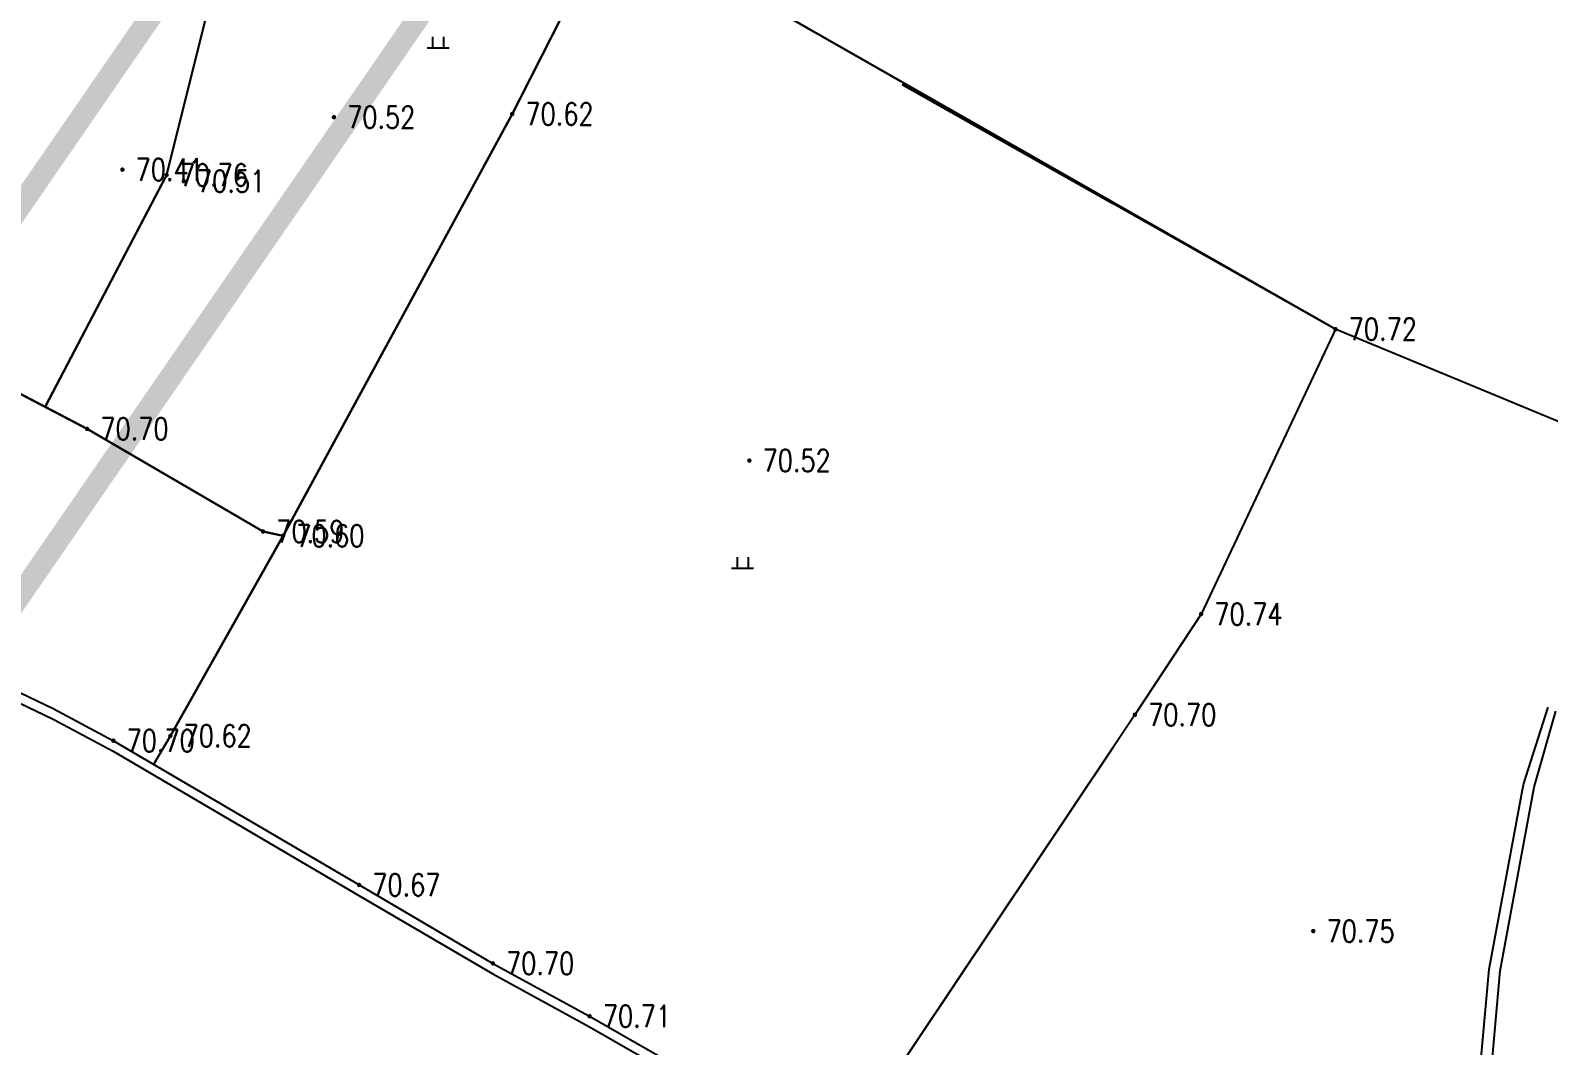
# Model space of a CAD drawing. Extents: x 10519 to 17598, y -625 to 2857.
# Drawn here: x 13966.5 to 14035.2, y 687.4 to 733.3 of the extents above; entities that cross this region are included whole.
import ezdxf
from ezdxf.enums import TextEntityAlignment as Align

# ---------------------------------------------------------------- set-up
doc = ezdxf.new("R2010")
doc.units = 0
doc.header["$MEASUREMENT"] = 0
doc.layers.get('0').update_dxf_attribs({"linetype": 'CONTINUOUS'})
for name, color, linetype in [('0000原地形', 252, 'CONTINUOUS'), ('0000白沙溪改线', 1, 'CONTINUOUS'), ('000道路名称', 6, 'CONTINUOUS'), ('ASSIST', 252, 'CONTINUOUS'), ('GCD', 224, 'CONTINUOUS')]:
    doc.layers.add(name, color=color, linetype=linetype)
doc.styles.add('HZ', font='txt8.shx', dxfattribs={"width": 0.8, "bigfont": 'hz.shx'})
doc.styles.add('黑体', font='SIMHEI.TTF', dxfattribs={"width": 0.8})

# ---------------------------------------------------------------- blocks, each defined once
blk = doc.blocks.new('GC200')
at = {"linetype": 'Continuous', "const_width": 0.2, "flags": 128}
blk.add_lwpolyline([(-0.1, 0, 1), (0.1, 0, 1)], format="xyb", close=True, dxfattribs=at)
blk = doc.blocks.new('gc119')
for p, q in [((-1, 0), (1, 0)), ((-0.5, 1), (-0.5, 0)), ((0.5, 1), (0.5, 0))]:
    blk.add_line(p, q)

msp = doc.modelspace()

# ---------------------------------------------------------------- linework, layer by layer
at = {"layer": '0000原地形', "linetype": 'Continuous'}
for p, q in [((13975.302, 737.545, 69.422), (13972.615, 726.798, 69.422)), ((13975.302, 737.545, 69.422), (13972.615, 726.798, 69.422)), ((13992.595, 738.085), (13988.262, 729.56)), ((13992.595, 738.085), (13988.262, 729.56)), ((14025.532, 719.815, 70.715), (13998.702, 735.121, 70.715)), ((14025.532, 719.815, 70.715), (13998.702, 735.121, 70.715)), ((14025.489, 719.84, 72.927), (14005.916, 730.894, 72.927)), ((13988.262, 729.56), (13977.888, 710.461)), ((13988.262, 729.56), (13977.888, 710.461)), ((13972.615, 726.798, 69.422), (13967.114, 716.3, 69.422)), ((13972.615, 726.798, 69.422), (13967.114, 716.3, 69.422)), ((13969.02, 715.301), (13950.56, 724.974)), ((13969.02, 715.301), (13950.56, 724.974)), ((14025.532, 719.815, 70.715), (14019.45, 706.919, 70.715)), ((14025.532, 719.815, 70.715), (14019.45, 706.919, 70.715)), ((14039.396, 714.065, 72.927), (14025.489, 719.84, 72.927)), ((13976.984, 710.657), (13969.02, 715.301)), ((13976.984, 710.657), (13969.02, 715.301)), ((13977.888, 710.461), (13972.787, 701.401)), ((13977.888, 710.461), (13972.787, 701.401)), ((13977.888, 710.461), (13976.984, 710.657)), ((13977.888, 710.461), (13976.984, 710.657)), ((14019.45, 706.919, 70.715), (14016.452, 702.36, 70.715)), ((14019.45, 706.919, 70.715), (14016.452, 702.36, 70.715)), ((13961.103, 705.216, 70.922), (13967.484, 702.162, 70.922)), ((13961.103, 705.216, 70.922), (13967.484, 702.162, 70.922)), ((13961.107, 705.697, 69.082), (13967.488, 702.643, 69.082)), ((13961.107, 705.697, 69.082), (13967.488, 702.643, 69.082)), ((13967.488, 702.643, 69.082), (13970.207, 701.185, 69.082)), ((13967.488, 702.643, 69.082), (13970.207, 701.185, 69.082)), ((14034.039, 699.195, 70.86), (14035.165, 702.707, 70.86)), ((14034.525, 699.073, -28.295), (14035.507, 702.529, -28.295)), ((13967.484, 702.162, 70.922), (13970.203, 700.704, 70.922)), ((13967.484, 702.162, 70.922), (13970.203, 700.704, 70.922)), ((14016.452, 702.36, 70.715), (14005.164, 685.472, 70.715)), ((14016.452, 702.36, 70.715), (14005.164, 685.472, 70.715)), ((13970.207, 701.185, 69.082), (13981.329, 694.652, 69.082)), ((13970.207, 701.185, 69.082), (13981.329, 694.652, 69.082)), ((13972.787, 701.401), (13972.031, 700.114)), ((13972.787, 701.401), (13972.031, 700.114)), ((13970.203, 700.704, 70.922), (13981.325, 694.171, 70.922)), ((13970.203, 700.704, 70.922), (13981.325, 694.171, 70.922)), ((14032.488, 690.834, 70.86), (14034.039, 699.195, 70.86)), ((14032.984, 690.766, -28.295), (14034.525, 699.073, -28.295)), ((13981.329, 694.652, 69.082), (13987.385, 691.103, 69.082)), ((13981.329, 694.652, 69.082), (13987.385, 691.103, 69.082)), ((13981.325, 694.171, 70.922), (13987.381, 690.622, 70.922)), ((13981.325, 694.171, 70.922), (13987.381, 690.622, 70.922)), ((13987.385, 691.103, 69.082), (13991.766, 688.708, 69.082)), ((13987.385, 691.103, 69.082), (13991.766, 688.708, 69.082)), ((14031.526, 680.05, 70.86), (14032.488, 690.834, 70.86)), ((14032.022, 679.977, -28.295), (14032.984, 690.766, -28.295)), ((13987.381, 690.622, 70.922), (13991.762, 688.227, 70.922)), ((13987.381, 690.622, 70.922), (13991.762, 688.227, 70.922)), ((13991.766, 688.708, 69.082), (13998.898, 684.626, 69.082)), ((13991.766, 688.708, 69.082), (13998.898, 684.626, 69.082)), ((13991.762, 688.227, 70.922), (13998.894, 684.145, 70.922)), ((13991.762, 688.227, 70.922), (13998.894, 684.145, 70.922))]:
    msp.add_line(p, q, dxfattribs=at)
at = {"layer": '0000原地形'}
for p, q in [((13984.66, 733.056), (13984.66, 732.556)), ((13984.66, 733.056), (13984.66, 732.556)), ((13985.16, 733.056), (13985.16, 732.556)), ((13985.16, 733.056), (13985.16, 732.556)), ((13984.41, 732.556), (13985.41, 732.556)), ((13984.41, 732.556), (13985.41, 732.556)), ((13998.44, 709.492), (13998.44, 708.992)), ((13998.44, 709.492), (13998.44, 708.992)), ((13998.94, 709.492), (13998.94, 708.992)), ((13998.94, 709.492), (13998.94, 708.992)), ((13998.19, 708.992), (13999.19, 708.992)), ((13998.19, 708.992), (13999.19, 708.992))]:
    msp.add_line(p, q, dxfattribs=at)
at = {"layer": '0000白沙溪改线', "const_width": 1}
msp.add_lwpolyline([(14027.616, 864.678, 0.073518), (14021.484, 851.401), (14015.359, 820.533, -0.057042), (14008.424, 798.873), (13996.587, 772.634, -0.044906), (13987.78, 757.02), (13946.602, 697.253, 0.053083), (13936.502, 678.643), (13918.627, 635.302, -0.035272), (13912.35, 622.686), (13885.986, 577.915)], format="xyb", dxfattribs=at)
at = {"layer": '0000白沙溪改线', "color": 3, "const_width": 1}
msp.add_lwpolyline([(14036.828, 860.441, 0.080272), (14031.2, 848.988), (14025.168, 818.587, -0.057042), (14017.54, 794.761), (14005.702, 768.521, -0.044906), (13996.015, 751.346), (13954.836, 691.579, 0.053083), (13945.746, 674.831), (13927.872, 631.49, -0.035272), (13920.967, 617.612), (13894.603, 572.841)], format="xyb", dxfattribs=at)
at = {"layer": 'ASSIST', "color": 252, "const_width": 0.1, "flags": 128}
for points, elevation in [([(13978.904, 745.394), (13978.046, 743.643), (13975.302, 737.545), (13972.615, 726.798), (13967.114, 716.3)], 69.422), ([(14015.45, 725.567), (13998.702, 735.121)], 70.715), ([(14015.45, 725.51), (14005.916, 730.894)], 72.927), ([(14015.45, 700.86), (14005.164, 685.472), (14002.817, 682.061)], 70.715)]:
    msp.add_lwpolyline(points, dxfattribs=dict(at, elevation=elevation))
for points in [[(13992.595, 738.085), (13988.262, 729.56), (13977.888, 710.461), (13972.787, 701.401), (13972.031, 700.114)], [(13977.888, 710.461), (13976.984, 710.657), (13969.02, 715.301), (13950.56, 724.974)]]:
    msp.add_lwpolyline(points, dxfattribs=at)
at = {"layer": 'ASSIST', "color": 252, "flags": 128}
for points, elevation in [([(13915.269, 724.84), (13918.37, 724.22), (13926.185, 722.34), (13936.501, 719.435), (13946.859, 716.248), (13946.255, 711.51), (13951.633, 709.374), (13956.81, 707.349), (13961.107, 705.697), (13967.488, 702.643), (13970.207, 701.185), (13981.329, 694.652), (13987.385, 691.103), (13991.766, 688.708), (13998.898, 684.626), (14002.134, 682.398), (14003.5, 681.723), (14005.789, 681.158), (14010.853, 679.117), (14015.45, 676.816)], 69.082), ([(13915.265, 724.359), (13918.366, 723.739), (13926.181, 721.859), (13936.497, 718.954), (13946.324, 715.93), (13945.745, 711.265), (13951.629, 708.893), (13956.806, 706.868), (13961.103, 705.216), (13967.484, 702.162), (13970.203, 700.704), (13981.325, 694.171), (13987.381, 690.622), (13991.762, 688.227), (13998.894, 684.145), (14002.13, 681.917), (14003.496, 681.242), (14005.785, 680.677), (14010.849, 678.636), (14015.45, 676.333)], 70.922)]:
    msp.add_lwpolyline(points, dxfattribs=dict(at, elevation=elevation))

# ---------------------------------------------------------------- block references
at = {"layer": 'ASSIST', "color": 252, "xscale": 0.5, "yscale": 0.5}
for p in [(13984.91, 732.556), (13998.69, 708.992)]:
    msp.add_blockref('gc119', p, dxfattribs=at)
at = {"layer": 'ASSIST', "color": 252}
ref = msp.add_blockref('GC200', (13988.262, 729.56, 70.623), dxfattribs=dict(at, xscale=0.5, yscale=0.5, zscale=0.5))
ref.add_attrib('height', '70.62', dxfattribs={"layer": 'GCD', "linetype": 'Continuous', "height": 1, "style": 'HZ', "width": 0.8}).set_placement((13988.862, 729.56, 70.623), align=Align.MIDDLE_LEFT)
ref = msp.add_blockref('GC200', (13980.192, 729.414, 70.516), dxfattribs=dict(at, xscale=0.5, yscale=0.5, zscale=0.5))
ref.add_attrib('height', '70.52', dxfattribs={"layer": 'GCD', "linetype": 'Continuous', "height": 1, "style": 'HZ', "width": 0.8}).set_placement((13980.792, 729.414, 70.516), align=Align.MIDDLE_LEFT)
ref = msp.add_blockref('GC200', (13970.616, 727.041, 70.406), dxfattribs=dict(at, xscale=0.5, yscale=0.5, zscale=0.5))
ref.add_attrib('height', '70.41', dxfattribs={"layer": 'GCD', "linetype": 'Continuous', "height": 1, "style": 'HZ', "width": 0.8}).set_placement((13971.216, 727.041, 70.406), align=Align.MIDDLE_LEFT)
ref = msp.add_blockref('GC200', (13973.396, 726.517, 70.505), dxfattribs=dict(at, xscale=0.5, yscale=0.5, zscale=0.5))
ref.add_attrib('height', '70.51', dxfattribs={"layer": 'GCD', "linetype": 'Continuous', "height": 1, "style": 'HZ', "width": 0.8}).set_placement((13973.996, 726.517, 70.505), align=Align.MIDDLE_LEFT)
ref = msp.add_blockref('GC200', (13969.02, 715.301, 70.697), dxfattribs=dict(at, xscale=0.5, yscale=0.5, zscale=0.5))
ref.add_attrib('height', '70.70', dxfattribs={"layer": 'GCD', "linetype": 'Continuous', "height": 1, "style": 'HZ', "width": 0.8}).set_placement((13969.62, 715.301, 70.697), align=Align.MIDDLE_LEFT)
ref = msp.add_blockref('GC200', (13998.998, 713.868), dxfattribs=dict(at, xscale=0.5, yscale=0.5, zscale=0.5))
ref.add_attrib('height', '70.52', dxfattribs={"layer": 'GCD', "linetype": 'Continuous', "height": 1, "style": 'HZ', "width": 0.8}).set_placement((13999.598, 713.868), align=Align.MIDDLE_LEFT)
ref = msp.add_blockref('GC200', (13976.984, 710.657, 70.59), dxfattribs=dict(at, xscale=0.5, yscale=0.5, zscale=0.5))
ref.add_attrib('height', '70.59', dxfattribs={"layer": 'GCD', "linetype": 'Continuous', "height": 1, "style": 'HZ', "width": 0.8}).set_placement((13977.584, 710.657, 70.59), align=Align.MIDDLE_LEFT)
ref = msp.add_blockref('GC200', (13977.888, 710.461, 70.595), dxfattribs=dict(at, xscale=0.5, yscale=0.5, zscale=0.5))
ref.add_attrib('height', '70.60', dxfattribs={"layer": 'GCD', "linetype": 'Continuous', "height": 1, "style": 'HZ', "width": 0.8}).set_placement((13978.488, 710.461, 70.595), align=Align.MIDDLE_LEFT)
ref = msp.add_blockref('GC200', (14016.452, 702.36, 70.701), dxfattribs=dict(at, xscale=0.5, yscale=0.5, zscale=0.5))
ref.add_attrib('height', '70.70', dxfattribs={"layer": 'GCD', "linetype": 'Continuous', "height": 1, "style": 'HZ', "width": 0.8}).set_placement((14017.052, 702.36, 70.701), align=Align.MIDDLE_LEFT)
ref = msp.add_blockref('GC200', (13972.787, 701.401, 70.621), dxfattribs=dict(at, xscale=0.5, yscale=0.5, zscale=0.5))
ref.add_attrib('height', '70.62', dxfattribs={"layer": 'GCD', "linetype": 'Continuous', "height": 1, "style": 'HZ', "width": 0.8}).set_placement((13973.387, 701.401, 70.621), align=Align.MIDDLE_LEFT)
ref = msp.add_blockref('GC200', (13970.207, 701.185, 70.697), dxfattribs=dict(at, xscale=0.5, yscale=0.5, zscale=0.5))
ref.add_attrib('height', '70.70', dxfattribs={"layer": 'GCD', "linetype": 'Continuous', "height": 1, "style": 'HZ', "width": 0.8}).set_placement((13970.807, 701.185, 70.697), align=Align.MIDDLE_LEFT)
ref = msp.add_blockref('GC200', (13981.329, 694.652, 70.667), dxfattribs=dict(at, xscale=0.5, yscale=0.5, zscale=0.5))
ref.add_attrib('height', '70.67', dxfattribs={"layer": 'GCD', "linetype": 'Continuous', "height": 1, "style": 'HZ', "width": 0.8}).set_placement((13981.929, 694.652, 70.667), align=Align.MIDDLE_LEFT)
ref = msp.add_blockref('GC200', (13987.385, 691.103, 70.702), dxfattribs=dict(at, xscale=0.5, yscale=0.5, zscale=0.5))
ref.add_attrib('height', '70.70', dxfattribs={"layer": 'GCD', "linetype": 'Continuous', "height": 1, "style": 'HZ', "width": 0.8}).set_placement((13987.985, 691.103, 70.702), align=Align.MIDDLE_LEFT)
ref = msp.add_blockref('GC200', (13991.766, 688.708, 70.713), dxfattribs=dict(at, xscale=0.5, yscale=0.5, zscale=0.5))
ref.add_attrib('height', '70.71', dxfattribs={"layer": 'GCD', "linetype": 'Continuous', "height": 1, "style": 'HZ', "width": 0.8}).set_placement((13992.366, 688.708, 70.713), align=Align.MIDDLE_LEFT)
at = {"layer": 'GCD', "linetype": 'Continuous'}
ref = msp.add_blockref('GC200', (13988.262, 729.56, 70.623), dxfattribs=dict(at, xscale=0.5, yscale=0.5, zscale=0.5))
ref.add_attrib('height', '70.62', dxfattribs={"linetype": 'Continuous', "height": 1, "style": 'HZ', "width": 0.8}).set_placement((13988.862, 729.56, 70.623), align=Align.MIDDLE_LEFT)
ref = msp.add_blockref('GC200', (13988.262, 729.56, 70.623), dxfattribs=dict(at, xscale=0.5, yscale=0.5, zscale=0.5))
ref.add_attrib('height', '70.62', dxfattribs={"linetype": 'Continuous', "height": 1, "style": 'HZ', "width": 0.8}).set_placement((13988.862, 729.56, 70.623), align=Align.MIDDLE_LEFT)
ref = msp.add_blockref('GC200', (13980.192, 729.414, 70.516), dxfattribs=dict(at, xscale=0.5, yscale=0.5, zscale=0.5))
ref.add_attrib('height', '70.52', dxfattribs={"linetype": 'Continuous', "height": 1, "style": 'HZ', "width": 0.8}).set_placement((13980.792, 729.414, 70.516), align=Align.MIDDLE_LEFT)
ref = msp.add_blockref('GC200', (13980.192, 729.414, 70.516), dxfattribs=dict(at, xscale=0.5, yscale=0.5, zscale=0.5))
ref.add_attrib('height', '70.52', dxfattribs={"linetype": 'Continuous', "height": 1, "style": 'HZ', "width": 0.8}).set_placement((13980.792, 729.414, 70.516), align=Align.MIDDLE_LEFT)
ref = msp.add_blockref('GC200', (13970.616, 727.041, 70.406), dxfattribs=dict(at, xscale=0.5, yscale=0.5, zscale=0.5))
ref.add_attrib('height', '70.41', dxfattribs={"linetype": 'Continuous', "height": 1, "style": 'HZ', "width": 0.8}).set_placement((13971.216, 727.041, 70.406), align=Align.MIDDLE_LEFT)
ref = msp.add_blockref('GC200', (13970.616, 727.041, 70.406), dxfattribs=dict(at, xscale=0.5, yscale=0.5, zscale=0.5))
ref.add_attrib('height', '70.41', dxfattribs={"linetype": 'Continuous', "height": 1, "style": 'HZ', "width": 0.8}).set_placement((13971.216, 727.041, 70.406), align=Align.MIDDLE_LEFT)
ref = msp.add_blockref('GC200', (13972.615, 726.798, 70.764), dxfattribs=dict(at, xscale=0.5, yscale=0.5, zscale=0.5))
ref.add_attrib('height', '70.76', dxfattribs={"linetype": 'Continuous', "height": 1, "style": 'HZ', "width": 0.8}).set_placement((13973.215, 726.798, 70.764), align=Align.MIDDLE_LEFT)
ref = msp.add_blockref('GC200', (13972.615, 726.798, 70.764), dxfattribs=dict(at, xscale=0.5, yscale=0.5, zscale=0.5))
ref.add_attrib('height', '70.76', dxfattribs={"linetype": 'Continuous', "height": 1, "style": 'HZ', "width": 0.8}).set_placement((13973.215, 726.798, 70.764), align=Align.MIDDLE_LEFT)
ref = msp.add_blockref('GC200', (13973.396, 726.517, 70.505), dxfattribs=dict(at, xscale=0.5, yscale=0.5, zscale=0.5))
ref.add_attrib('height', '70.51', dxfattribs={"linetype": 'Continuous', "height": 1, "style": 'HZ', "width": 0.8}).set_placement((13973.996, 726.517, 70.505), align=Align.MIDDLE_LEFT)
ref = msp.add_blockref('GC200', (13973.396, 726.517, 70.505), dxfattribs=dict(at, xscale=0.5, yscale=0.5, zscale=0.5))
ref.add_attrib('height', '70.51', dxfattribs={"linetype": 'Continuous', "height": 1, "style": 'HZ', "width": 0.8}).set_placement((13973.996, 726.517, 70.505), align=Align.MIDDLE_LEFT)
ref = msp.add_blockref('GC200', (14025.532, 719.815, 70.715), dxfattribs=dict(at, xscale=0.5, yscale=0.5, zscale=0.5))
ref.add_attrib('height', '70.72', dxfattribs={"linetype": 'Continuous', "height": 1, "style": 'HZ', "width": 0.8}).set_placement((14026.132, 719.815, 70.715), align=Align.MIDDLE_LEFT)
ref = msp.add_blockref('GC200', (14025.532, 719.815, 70.715), dxfattribs=dict(at, xscale=0.5, yscale=0.5, zscale=0.5))
ref.add_attrib('height', '70.72', dxfattribs={"linetype": 'Continuous', "height": 1, "style": 'HZ', "width": 0.8}).set_placement((14026.132, 719.815, 70.715), align=Align.MIDDLE_LEFT)
ref = msp.add_blockref('GC200', (13969.02, 715.301, 70.697), dxfattribs=dict(at, xscale=0.5, yscale=0.5, zscale=0.5))
ref.add_attrib('height', '70.70', dxfattribs={"linetype": 'Continuous', "height": 1, "style": 'HZ', "width": 0.8}).set_placement((13969.62, 715.301, 70.697), align=Align.MIDDLE_LEFT)
ref = msp.add_blockref('GC200', (13969.02, 715.301, 70.697), dxfattribs=dict(at, xscale=0.5, yscale=0.5, zscale=0.5))
ref.add_attrib('height', '70.70', dxfattribs={"linetype": 'Continuous', "height": 1, "style": 'HZ', "width": 0.8}).set_placement((13969.62, 715.301, 70.697), align=Align.MIDDLE_LEFT)
ref = msp.add_blockref('GC200', (13998.998, 713.868), dxfattribs=dict(at, xscale=0.5, yscale=0.5, zscale=0.5))
ref.add_attrib('height', '70.52', dxfattribs={"linetype": 'Continuous', "height": 1, "style": 'HZ', "width": 0.8}).set_placement((13999.598, 713.868), align=Align.MIDDLE_LEFT)
ref = msp.add_blockref('GC200', (13998.998, 713.868), dxfattribs=dict(at, xscale=0.5, yscale=0.5, zscale=0.5))
ref.add_attrib('height', '70.52', dxfattribs={"linetype": 'Continuous', "height": 1, "style": 'HZ', "width": 0.8}).set_placement((13999.598, 713.868), align=Align.MIDDLE_LEFT)
ref = msp.add_blockref('GC200', (13976.984, 710.657, 70.59), dxfattribs=dict(at, xscale=0.5, yscale=0.5, zscale=0.5))
ref.add_attrib('height', '70.59', dxfattribs={"linetype": 'Continuous', "height": 1, "style": 'HZ', "width": 0.8}).set_placement((13977.584, 710.657, 70.59), align=Align.MIDDLE_LEFT)
ref = msp.add_blockref('GC200', (13976.984, 710.657, 70.59), dxfattribs=dict(at, xscale=0.5, yscale=0.5, zscale=0.5))
ref.add_attrib('height', '70.59', dxfattribs={"linetype": 'Continuous', "height": 1, "style": 'HZ', "width": 0.8}).set_placement((13977.584, 710.657, 70.59), align=Align.MIDDLE_LEFT)
ref = msp.add_blockref('GC200', (13977.888, 710.461, 70.595), dxfattribs=dict(at, xscale=0.5, yscale=0.5, zscale=0.5))
ref.add_attrib('height', '70.60', dxfattribs={"linetype": 'Continuous', "height": 1, "style": 'HZ', "width": 0.8}).set_placement((13978.488, 710.461, 70.595), align=Align.MIDDLE_LEFT)
ref = msp.add_blockref('GC200', (13977.888, 710.461, 70.595), dxfattribs=dict(at, xscale=0.5, yscale=0.5, zscale=0.5))
ref.add_attrib('height', '70.60', dxfattribs={"linetype": 'Continuous', "height": 1, "style": 'HZ', "width": 0.8}).set_placement((13978.488, 710.461, 70.595), align=Align.MIDDLE_LEFT)
ref = msp.add_blockref('GC200', (14019.45, 706.919, 70.736), dxfattribs=dict(at, xscale=0.5, yscale=0.5, zscale=0.5))
ref.add_attrib('height', '70.74', dxfattribs={"linetype": 'Continuous', "height": 1, "style": 'HZ', "width": 0.8}).set_placement((14020.05, 706.919, 70.736), align=Align.MIDDLE_LEFT)
ref = msp.add_blockref('GC200', (14019.45, 706.919, 70.736), dxfattribs=dict(at, xscale=0.5, yscale=0.5, zscale=0.5))
ref.add_attrib('height', '70.74', dxfattribs={"linetype": 'Continuous', "height": 1, "style": 'HZ', "width": 0.8}).set_placement((14020.05, 706.919, 70.736), align=Align.MIDDLE_LEFT)
ref = msp.add_blockref('GC200', (14016.452, 702.36, 70.701), dxfattribs=dict(at, xscale=0.5, yscale=0.5, zscale=0.5))
ref.add_attrib('height', '70.70', dxfattribs={"linetype": 'Continuous', "height": 1, "style": 'HZ', "width": 0.8}).set_placement((14017.052, 702.36, 70.701), align=Align.MIDDLE_LEFT)
ref = msp.add_blockref('GC200', (14016.452, 702.36, 70.701), dxfattribs=dict(at, xscale=0.5, yscale=0.5, zscale=0.5))
ref.add_attrib('height', '70.70', dxfattribs={"linetype": 'Continuous', "height": 1, "style": 'HZ', "width": 0.8}).set_placement((14017.052, 702.36, 70.701), align=Align.MIDDLE_LEFT)
ref = msp.add_blockref('GC200', (13972.787, 701.401, 70.621), dxfattribs=dict(at, xscale=0.5, yscale=0.5, zscale=0.5))
ref.add_attrib('height', '70.62', dxfattribs={"linetype": 'Continuous', "height": 1, "style": 'HZ', "width": 0.8}).set_placement((13973.387, 701.401, 70.621), align=Align.MIDDLE_LEFT)
ref = msp.add_blockref('GC200', (13972.787, 701.401, 70.621), dxfattribs=dict(at, xscale=0.5, yscale=0.5, zscale=0.5))
ref.add_attrib('height', '70.62', dxfattribs={"linetype": 'Continuous', "height": 1, "style": 'HZ', "width": 0.8}).set_placement((13973.387, 701.401, 70.621), align=Align.MIDDLE_LEFT)
ref = msp.add_blockref('GC200', (13970.207, 701.185, 70.697), dxfattribs=dict(at, xscale=0.5, yscale=0.5, zscale=0.5))
ref.add_attrib('height', '70.70', dxfattribs={"linetype": 'Continuous', "height": 1, "style": 'HZ', "width": 0.8}).set_placement((13970.807, 701.185, 70.697), align=Align.MIDDLE_LEFT)
ref = msp.add_blockref('GC200', (13970.207, 701.185, 70.697), dxfattribs=dict(at, xscale=0.5, yscale=0.5, zscale=0.5))
ref.add_attrib('height', '70.70', dxfattribs={"linetype": 'Continuous', "height": 1, "style": 'HZ', "width": 0.8}).set_placement((13970.807, 701.185, 70.697), align=Align.MIDDLE_LEFT)
ref = msp.add_blockref('GC200', (13981.329, 694.652, 70.667), dxfattribs=dict(at, xscale=0.5, yscale=0.5, zscale=0.5))
ref.add_attrib('height', '70.67', dxfattribs={"linetype": 'Continuous', "height": 1, "style": 'HZ', "width": 0.8}).set_placement((13981.929, 694.652, 70.667), align=Align.MIDDLE_LEFT)
ref = msp.add_blockref('GC200', (13981.329, 694.652, 70.667), dxfattribs=dict(at, xscale=0.5, yscale=0.5, zscale=0.5))
ref.add_attrib('height', '70.67', dxfattribs={"linetype": 'Continuous', "height": 1, "style": 'HZ', "width": 0.8}).set_placement((13981.929, 694.652, 70.667), align=Align.MIDDLE_LEFT)
ref = msp.add_blockref('GC200', (14024.527, 692.565, 70.753), dxfattribs=dict(at, xscale=0.5, yscale=0.5, zscale=0.5))
ref.add_attrib('height', '70.75', dxfattribs={"linetype": 'Continuous', "height": 1, "style": 'HZ', "width": 0.8}).set_placement((14025.127, 692.565, 70.753), align=Align.MIDDLE_LEFT)
ref = msp.add_blockref('GC200', (13987.385, 691.103, 70.702), dxfattribs=dict(at, xscale=0.5, yscale=0.5, zscale=0.5))
ref.add_attrib('height', '70.70', dxfattribs={"linetype": 'Continuous', "height": 1, "style": 'HZ', "width": 0.8}).set_placement((13987.985, 691.103, 70.702), align=Align.MIDDLE_LEFT)
ref = msp.add_blockref('GC200', (13987.385, 691.103, 70.702), dxfattribs=dict(at, xscale=0.5, yscale=0.5, zscale=0.5))
ref.add_attrib('height', '70.70', dxfattribs={"linetype": 'Continuous', "height": 1, "style": 'HZ', "width": 0.8}).set_placement((13987.985, 691.103, 70.702), align=Align.MIDDLE_LEFT)
ref = msp.add_blockref('GC200', (13991.766, 688.708, 70.713), dxfattribs=dict(at, xscale=0.5, yscale=0.5, zscale=0.5))
ref.add_attrib('height', '70.71', dxfattribs={"linetype": 'Continuous', "height": 1, "style": 'HZ', "width": 0.8}).set_placement((13992.366, 688.708, 70.713), align=Align.MIDDLE_LEFT)
ref = msp.add_blockref('GC200', (13991.766, 688.708, 70.713), dxfattribs=dict(at, xscale=0.5, yscale=0.5, zscale=0.5))
ref.add_attrib('height', '70.71', dxfattribs={"linetype": 'Continuous', "height": 1, "style": 'HZ', "width": 0.8}).set_placement((13992.366, 688.708, 70.713), align=Align.MIDDLE_LEFT)

# ---------------------------------------------------------------- texts
at = {"layer": '000道路名称', "color": 0, "style": '黑体', "width": 0.8}
msp.add_text('改线后白沙溪', height=6.25, rotation=51.56528, dxfattribs=at).set_placement((13941.685, 704.48, -0.129))

doc.saveas('drawing.dxf')
